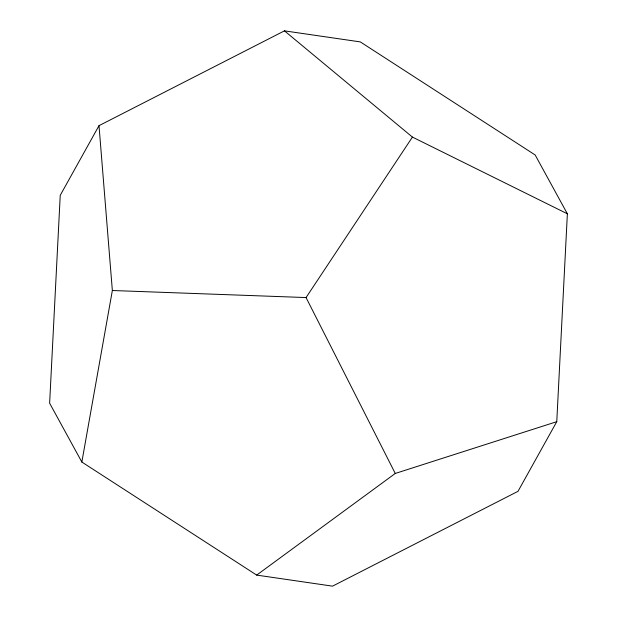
<?xml version="1.0" encoding="UTF-8"?>
<svg xmlns="http://www.w3.org/2000/svg" width="617" height="617" viewBox="0 0 617 617"><rect width="100%" height="100%" fill="white"/><g stroke="black" fill="none" stroke-linecap="round" stroke-linejoin="round"><path stroke-width="0.93" d="M556.765 421.681L567.37 213.798L535.155 154.967L360.313 41.902L284.46 30.85L99.005 125.667L60.235 195.319L49.63 403.202L81.845 462.033L256.687 575.098L332.54 586.15L517.995 491.333L556.765 421.681L395.266 473.455L256.687 575.098M81.845 462.033L112.356 290.507L99.005 125.667M112.356 290.507L306.063 297.564L412.426 137.09L567.37 213.798M284.46 30.85L412.426 137.09M306.063 297.564L395.266 473.455"/></g></svg>
